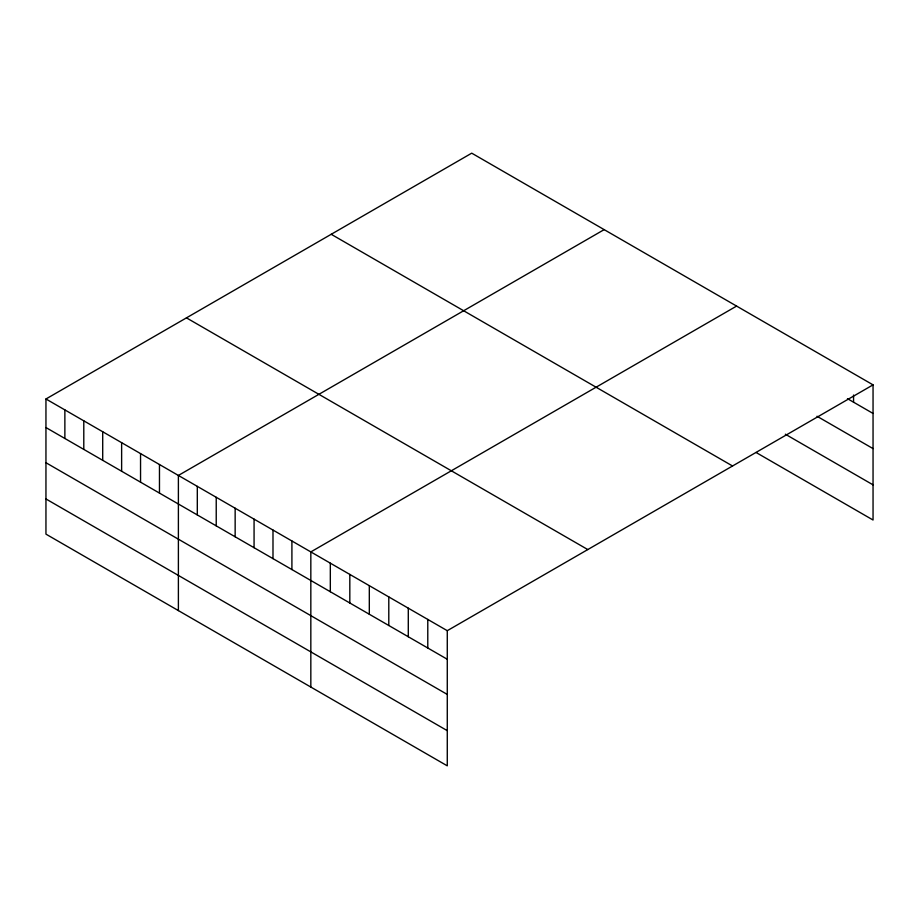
<?xml version="1.0" encoding="UTF-8"?>
<svg xmlns="http://www.w3.org/2000/svg" width="919" height="919" viewBox="0 0 919 919"><rect width="100%" height="100%" fill="white"/><g stroke="black" fill="none" stroke-linecap="round" stroke-linejoin="round"><path stroke-width="1.38" d="M873.05 384.866L447.277 630.687L447.277 765.837L45.95 534.134L45.95 398.984L471.723 153.163L873.05 384.866L873.05 520.016L756.096 452.493M604.162 229.624L178.389 475.445L178.389 610.595M736.601 306.084L310.829 551.905L310.829 687.056M847.467 398.674L873.05 413.447M817.002 416.261L873.05 448.61M785.331 434.205L873.05 484.853M331.219 234.288L732.546 465.99M186.454 317.859L587.781 549.562M45.95 398.984L447.277 630.687M45.95 427.553L447.277 659.256M45.95 462.728L447.277 694.431M45.95 498.96L447.277 730.662M853.556 395.044L853.556 402.189M427.783 619.429L427.783 647.998M408.289 608.171L408.289 636.752M388.794 596.925L388.794 625.494M369.312 585.667L369.312 614.237M349.817 574.409L349.817 602.99M330.323 563.163L330.323 591.733M291.909 540.981L291.909 569.55M272.989 530.056L272.989 558.637M254.069 519.132L254.069 547.713M235.149 508.207L235.149 536.788M216.229 497.294L216.229 525.863M197.309 486.369L197.309 514.939M159.469 464.52L159.469 493.089M140.55 453.595L140.55 482.165M121.63 442.671L121.63 471.24M102.71 431.746L102.71 460.327M83.79 420.822L83.79 449.402M64.87 409.897L64.87 438.478"/></g></svg>
